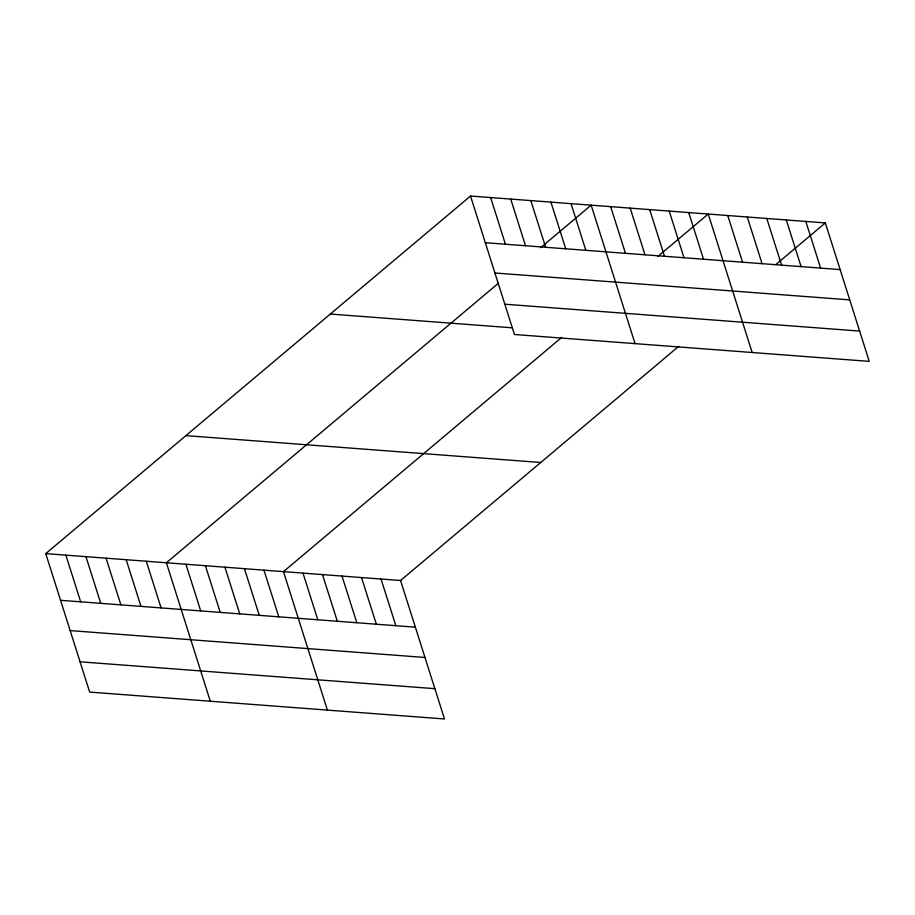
<?xml version="1.0" encoding="UTF-8"?>
<svg xmlns="http://www.w3.org/2000/svg" width="915" height="915" viewBox="0 0 915 915"><rect width="100%" height="100%" fill="white"/><g stroke="black" fill="none" stroke-linecap="round" stroke-linejoin="round"><path stroke-width="1.37" d="M678.736 346.328L400.564 580.51L444.484 718.973L89.67 692.083L45.75 553.621L470.516 196.027L825.33 222.917L869.25 361.379L514.436 334.49L470.516 196.027M498.389 283.261L166.381 562.759L210.313 701.233M540.651 247.691L591.147 205.166L635.067 343.628M561.65 337.452L283.478 571.635L327.398 710.097M657.736 256.555L708.233 214.041L752.164 352.504M775.851 264.561L825.33 222.917M485.316 242.704L840.13 269.582M494.924 272.99L849.738 299.88M504.828 304.203L859.643 331.081M330.338 314.039L512.309 327.822M185.917 435.62L540.731 462.498M45.75 553.621L400.564 580.51M60.55 600.297L415.364 627.175M70.169 630.584L424.983 657.473M80.062 661.797L434.877 688.675M805.818 221.43L820.618 268.106M786.294 219.955L801.105 266.631M766.781 218.479L781.593 265.144M747.269 217.004L762.069 263.669M727.757 215.517L742.557 262.193M688.721 212.566L703.532 259.231M669.208 211.079L684.008 257.756M649.696 209.604L664.496 256.28M630.183 208.128L644.983 254.793M610.66 206.653L625.471 253.318M571.04 203.645L585.852 250.321M550.933 202.124L565.745 248.789M530.826 200.602L545.637 247.267M510.73 199.081L525.53 245.746M490.623 197.549L505.423 244.225M381.052 579.035L395.852 625.7M361.539 577.548L376.34 624.224M342.016 576.073L356.827 622.749M322.503 574.597L337.315 621.262M302.991 573.11L317.791 619.787M263.966 570.159L278.766 616.824M244.442 568.684L259.254 615.349M224.93 567.197L239.741 613.874M205.417 565.722L220.218 612.398M185.905 564.246L200.705 610.911M146.286 561.238L161.086 607.915M126.178 559.717L140.979 606.393M106.071 558.196L120.872 604.861M85.964 556.675L100.764 603.34M65.857 555.142L80.657 601.818"/></g></svg>
